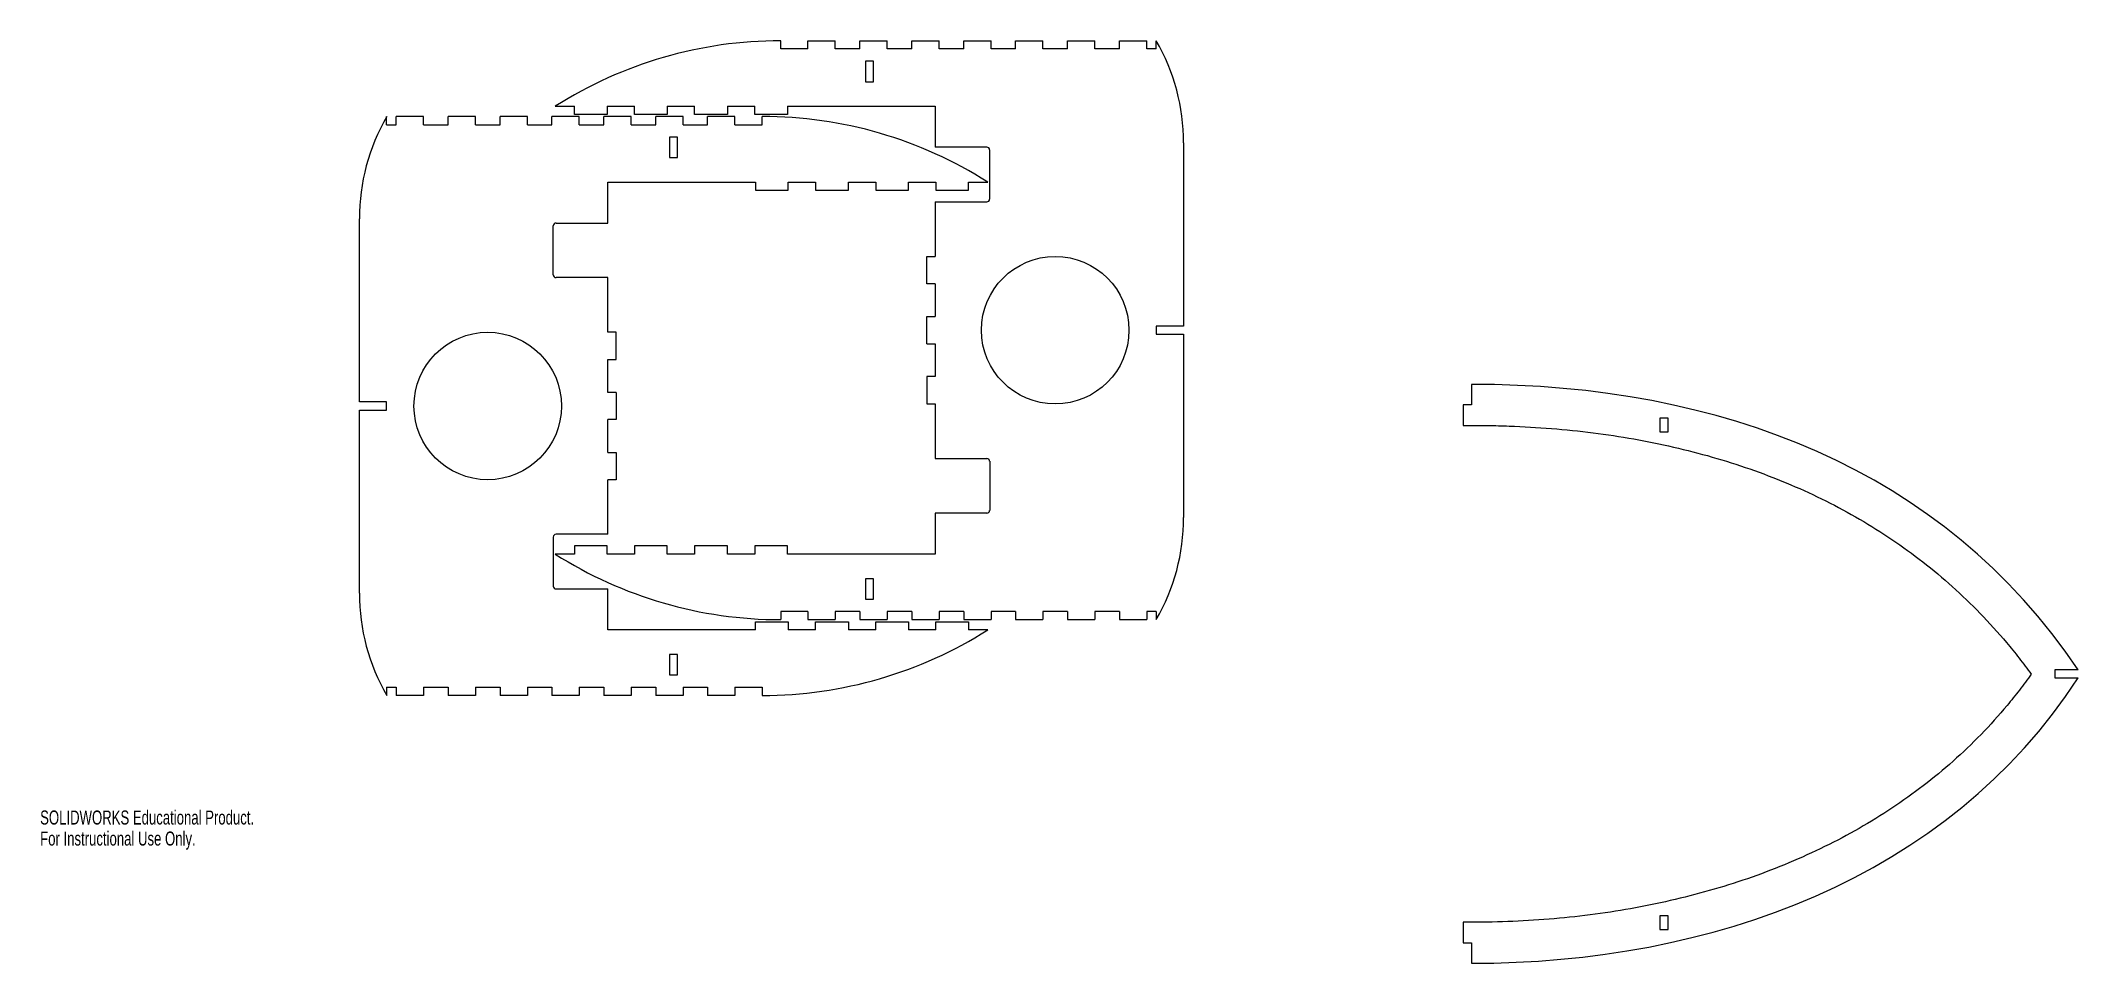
# Model space of a CAD drawing. Header units: inches. Extents: x 0 to 29.4, y -1.6 to 11.7.
import ezdxf

# ---------------------------------------------------------------- set-up
doc = ezdxf.new("R2010")
doc.units = ezdxf.units.IN
doc.header["$MEASUREMENT"] = 0
doc.styles.add('SLDTEXTSTYLE0', font='TXT', dxfattribs={"width": 0.7})

msp = doc.modelspace()

# ---------------------------------------------------------------- linework, layer by layer
at = {"color": 7, "linetype": 'Continuous', "lineweight": 25}
for p, q in [((10.672, 11.544), (10.672, 11.662)), ((11.065, 11.544), (10.672, 11.544)), ((11.065, 11.544), (11.065, 11.662)), ((11.065, 11.662), (11.459, 11.662)), ((11.459, 11.544), (11.459, 11.662)), ((11.813, 11.544), (11.459, 11.544)), ((11.813, 11.544), (11.813, 11.662)), ((11.813, 11.662), (12.207, 11.662)), ((12.207, 11.544), (12.207, 11.662)), ((12.562, 11.544), (12.207, 11.544)), ((12.562, 11.544), (12.562, 11.662)), ((12.562, 11.662), (12.955, 11.662)), ((12.955, 11.544), (12.955, 11.662)), ((13.31, 11.544), (12.955, 11.544)), ((13.31, 11.544), (13.31, 11.662)), ((13.31, 11.662), (13.703, 11.662)), ((13.703, 11.544), (13.703, 11.662)), ((14.058, 11.544), (13.703, 11.544)), ((14.058, 11.544), (14.058, 11.662)), ((14.058, 11.662), (14.451, 11.662)), ((14.451, 11.544), (14.451, 11.662)), ((14.806, 11.544), (14.451, 11.544)), ((14.806, 11.544), (14.806, 11.662)), ((14.806, 11.662), (15.199, 11.662)), ((15.199, 11.544), (15.199, 11.662)), ((15.554, 11.544), (15.199, 11.544)), ((15.554, 11.544), (15.554, 11.662)), ((15.554, 11.662), (15.947, 11.662)), ((15.947, 11.544), (15.947, 11.662)), ((16.085, 11.544), (15.947, 11.544)), ((16.085, 11.544), (16.085, 11.662)), ((12.01, 11.367), (11.892, 11.367)), ((11.892, 11.367), (11.892, 11.072)), ((12.01, 11.072), (12.01, 11.367)), ((11.892, 11.072), (12.01, 11.072)), ((7.424, 10.717), (7.699, 10.717)), ((7.699, 10.599), (7.699, 10.717)), ((8.172, 10.599), (7.699, 10.599)), ((8.172, 10.717), (8.565, 10.717)), ((8.172, 10.717), (8.172, 10.599)), ((8.565, 10.599), (8.565, 10.717)), ((9.038, 10.599), (8.565, 10.599)), ((9.038, 10.717), (9.432, 10.717)), ((9.038, 10.717), (9.038, 10.599)), ((9.432, 10.599), (9.432, 10.717)), ((9.904, 10.599), (9.432, 10.599)), ((9.904, 10.717), (10.298, 10.717)), ((9.904, 10.717), (9.904, 10.599)), ((10.298, 10.599), (10.298, 10.717)), ((10.77, 10.599), (10.298, 10.599)), ((10.77, 10.717), (12.896, 10.717)), ((10.77, 10.717), (10.77, 10.599)), ((12.896, 10.717), (12.896, 10.127)), ((4.993, 10.451), (4.993, 10.57)), ((4.993, 10.451), (5.131, 10.451)), ((5.131, 10.451), (5.131, 10.57)), ((5.525, 10.57), (5.131, 10.57)), ((5.525, 10.451), (5.525, 10.57)), ((5.525, 10.451), (5.879, 10.451)), ((5.879, 10.451), (5.879, 10.57)), ((6.273, 10.57), (5.879, 10.57)), ((6.273, 10.451), (6.273, 10.57)), ((6.273, 10.451), (6.627, 10.451)), ((6.627, 10.451), (6.627, 10.57)), ((7.021, 10.57), (6.627, 10.57)), ((7.021, 10.451), (7.021, 10.57)), ((7.021, 10.451), (7.375, 10.451)), ((7.375, 10.451), (7.375, 10.57)), ((7.769, 10.57), (7.375, 10.57)), ((7.769, 10.451), (7.769, 10.57)), ((7.769, 10.451), (8.123, 10.451)), ((8.123, 10.451), (8.123, 10.57)), ((8.517, 10.57), (8.123, 10.57)), ((8.517, 10.451), (8.517, 10.57)), ((8.517, 10.451), (8.871, 10.451)), ((8.871, 10.451), (8.871, 10.57)), ((9.265, 10.57), (8.871, 10.57)), ((9.265, 10.451), (9.265, 10.57)), ((9.265, 10.451), (9.619, 10.451)), ((9.619, 10.451), (9.619, 10.57)), ((10.013, 10.57), (9.619, 10.57)), ((10.013, 10.451), (10.013, 10.57)), ((10.013, 10.451), (10.407, 10.451)), ((10.407, 10.451), (10.407, 10.57)), ((9.068, 10.274), (9.068, 9.979)), ((9.186, 10.274), (9.068, 10.274)), ((9.186, 9.979), (9.186, 10.274)), ((13.644, 10.127), (12.896, 10.127)), ((13.684, 9.379), (13.684, 10.088)), ((16.479, 10.189), (16.479, 7.548)), ((9.068, 9.979), (9.186, 9.979)), ((8.182, 9.625), (10.308, 9.625)), ((8.182, 9.034), (8.182, 9.625)), ((10.308, 9.625), (10.308, 9.507)), ((10.308, 9.507), (10.781, 9.507)), ((10.781, 9.625), (11.175, 9.625)), ((10.781, 9.507), (10.781, 9.625)), ((11.175, 9.625), (11.175, 9.507)), ((11.175, 9.507), (11.647, 9.507)), ((11.647, 9.625), (12.041, 9.625)), ((11.647, 9.507), (11.647, 9.625)), ((12.041, 9.625), (12.041, 9.507)), ((12.041, 9.507), (12.513, 9.507)), ((12.513, 9.625), (12.907, 9.625)), ((12.513, 9.507), (12.513, 9.625)), ((12.907, 9.625), (12.907, 9.507)), ((12.907, 9.507), (13.379, 9.507)), ((13.379, 9.625), (13.655, 9.625)), ((13.379, 9.507), (13.379, 9.625)), ((12.896, 9.34), (12.896, 8.552)), ((12.896, 9.34), (13.644, 9.34)), ((4.6, 6.455), (4.6, 9.096)), ((7.395, 8.286), (7.395, 8.995)), ((7.434, 9.034), (8.182, 9.034)), ((12.778, 8.158), (12.778, 8.552)), ((12.778, 8.552), (12.896, 8.552)), ((8.182, 8.247), (7.434, 8.247)), ((8.182, 7.459), (8.182, 8.247)), ((12.896, 8.158), (12.778, 8.158)), ((12.896, 8.158), (12.896, 7.686)), ((12.778, 7.292), (12.778, 7.686)), ((12.778, 7.686), (12.896, 7.686)), ((8.301, 7.459), (8.182, 7.459)), ((8.301, 7.066), (8.301, 7.459)), ((16.479, 7.548), (16.085, 7.548)), ((16.085, 7.548), (16.085, 7.43)), ((16.085, 7.43), (16.479, 7.43)), ((16.479, 7.43), (16.479, 4.789)), ((8.182, 7.066), (8.301, 7.066)), ((8.182, 6.593), (8.182, 7.066)), ((12.778, 7.292), (12.896, 7.292)), ((12.896, 7.292), (12.896, 6.82)), ((12.778, 6.82), (12.778, 6.426)), ((12.896, 6.82), (12.778, 6.82)), ((8.301, 6.593), (8.182, 6.593)), ((8.301, 6.593), (8.301, 6.2)), ((20.626, 6.708), (20.626, 6.413)), ((4.993, 6.455), (4.6, 6.455)), ((4.6, 6.337), (4.993, 6.337)), ((4.6, 3.696), (4.6, 6.337)), ((4.993, 6.337), (4.993, 6.455)), ((8.301, 6.2), (8.182, 6.2)), ((8.182, 5.727), (8.182, 6.2)), ((12.778, 6.426), (12.896, 6.426)), ((12.896, 6.426), (12.896, 5.639)), ((20.508, 6.413), (20.508, 6.117)), ((20.626, 6.413), (20.508, 6.413)), ((23.461, 6.22), (23.343, 6.22)), ((23.343, 6.22), (23.343, 6.023)), ((23.461, 6.023), (23.461, 6.22)), ((20.508, 6.117), (20.626, 6.117)), ((23.343, 6.023), (23.461, 6.023)), ((8.182, 5.727), (8.301, 5.727)), ((8.301, 5.727), (8.301, 5.333)), ((12.896, 5.639), (13.644, 5.639)), ((13.684, 5.599), (13.684, 4.891)), ((8.301, 5.333), (8.182, 5.333)), ((8.182, 4.546), (8.182, 5.333)), ((12.896, 4.851), (12.896, 4.261)), ((13.644, 4.851), (12.896, 4.851)), ((7.395, 4.507), (7.395, 3.798)), ((8.182, 4.546), (7.434, 4.546)), ((7.699, 4.261), (7.424, 4.261)), ((7.699, 4.379), (7.699, 4.261)), ((8.172, 4.379), (7.699, 4.379)), ((8.172, 4.261), (8.172, 4.379)), ((8.565, 4.261), (8.172, 4.261)), ((8.565, 4.379), (8.565, 4.261)), ((9.038, 4.379), (8.565, 4.379)), ((9.038, 4.261), (9.038, 4.379)), ((9.432, 4.261), (9.038, 4.261)), ((9.432, 4.379), (9.432, 4.261)), ((9.904, 4.379), (9.432, 4.379)), ((9.904, 4.261), (9.904, 4.379)), ((10.298, 4.261), (9.904, 4.261)), ((10.298, 4.379), (10.298, 4.261)), ((10.77, 4.379), (10.298, 4.379)), ((10.77, 4.261), (10.77, 4.379)), ((12.896, 4.261), (10.77, 4.261)), ((12.01, 3.906), (11.892, 3.906)), ((11.892, 3.906), (11.892, 3.611)), ((12.01, 3.611), (12.01, 3.906)), ((7.434, 3.759), (8.182, 3.759)), ((8.182, 3.168), (8.182, 3.759)), ((11.892, 3.611), (12.01, 3.611)), ((10.308, 3.168), (10.308, 3.286)), ((10.308, 3.286), (10.781, 3.286)), ((11.065, 3.434), (10.672, 3.434)), ((10.672, 3.434), (10.672, 3.316)), ((10.781, 3.286), (10.781, 3.168)), ((11.065, 3.434), (11.065, 3.316)), ((11.065, 3.316), (11.459, 3.316)), ((11.175, 3.168), (11.175, 3.286)), ((11.175, 3.286), (11.647, 3.286)), ((11.813, 3.434), (11.459, 3.434)), ((11.459, 3.434), (11.459, 3.316)), ((11.647, 3.286), (11.647, 3.168)), ((11.813, 3.434), (11.813, 3.316)), ((11.813, 3.316), (12.207, 3.316)), ((12.041, 3.168), (12.041, 3.286)), ((12.041, 3.286), (12.513, 3.286)), ((12.562, 3.434), (12.207, 3.434)), ((12.207, 3.434), (12.207, 3.316)), ((12.513, 3.286), (12.513, 3.168)), ((12.562, 3.434), (12.562, 3.316)), ((12.562, 3.316), (12.955, 3.316)), ((12.907, 3.168), (12.907, 3.286)), ((12.907, 3.286), (13.379, 3.286)), ((13.31, 3.434), (12.955, 3.434)), ((12.955, 3.434), (12.955, 3.316)), ((13.31, 3.434), (13.31, 3.316)), ((13.31, 3.316), (13.703, 3.316)), ((13.379, 3.286), (13.379, 3.168)), ((14.058, 3.434), (13.703, 3.434)), ((13.703, 3.434), (13.703, 3.316)), ((14.058, 3.434), (14.058, 3.316)), ((14.058, 3.316), (14.451, 3.316)), ((14.806, 3.434), (14.451, 3.434)), ((14.451, 3.434), (14.451, 3.316)), ((14.806, 3.434), (14.806, 3.316)), ((14.806, 3.316), (15.199, 3.316)), ((15.554, 3.434), (15.199, 3.434)), ((15.199, 3.434), (15.199, 3.316)), ((15.554, 3.434), (15.554, 3.316)), ((15.554, 3.316), (15.947, 3.316)), ((16.085, 3.434), (15.947, 3.434)), ((15.947, 3.434), (15.947, 3.316)), ((16.085, 3.434), (16.085, 3.316)), ((10.308, 3.168), (8.182, 3.168)), ((11.175, 3.168), (10.781, 3.168)), ((12.041, 3.168), (11.647, 3.168)), ((12.907, 3.168), (12.513, 3.168)), ((13.655, 3.168), (13.379, 3.168)), ((9.186, 2.814), (9.068, 2.814)), ((9.068, 2.814), (9.068, 2.518)), ((9.186, 2.518), (9.186, 2.814)), ((9.068, 2.518), (9.186, 2.518)), ((29.37, 2.594), (29.036, 2.594)), ((29.036, 2.594), (29.036, 2.476)), ((29.036, 2.476), (29.371, 2.476)), ((4.993, 2.341), (5.131, 2.341)), ((4.993, 2.341), (4.993, 2.223)), ((5.131, 2.341), (5.131, 2.223)), ((5.525, 2.223), (5.131, 2.223)), ((5.525, 2.341), (5.879, 2.341)), ((5.525, 2.341), (5.525, 2.223)), ((5.879, 2.341), (5.879, 2.223)), ((6.273, 2.223), (5.879, 2.223)), ((6.273, 2.341), (6.627, 2.341)), ((6.273, 2.341), (6.273, 2.223)), ((6.627, 2.341), (6.627, 2.223)), ((7.021, 2.223), (6.627, 2.223)), ((7.021, 2.341), (7.375, 2.341)), ((7.021, 2.341), (7.021, 2.223)), ((7.375, 2.341), (7.375, 2.223)), ((7.769, 2.223), (7.375, 2.223)), ((7.769, 2.341), (8.123, 2.341)), ((7.769, 2.341), (7.769, 2.223)), ((8.123, 2.341), (8.123, 2.223)), ((8.517, 2.223), (8.123, 2.223)), ((8.517, 2.341), (8.871, 2.341)), ((8.517, 2.341), (8.517, 2.223)), ((8.871, 2.341), (8.871, 2.223)), ((9.265, 2.223), (8.871, 2.223)), ((9.265, 2.341), (9.619, 2.341)), ((9.265, 2.341), (9.265, 2.223)), ((9.619, 2.341), (9.619, 2.223)), ((10.013, 2.223), (9.619, 2.223)), ((10.013, 2.341), (10.407, 2.341)), ((10.013, 2.341), (10.013, 2.223)), ((10.407, 2.341), (10.407, 2.223)), ((20.508, -1.048), (20.508, -1.343)), ((20.626, -1.048), (20.508, -1.048)), ((23.461, -0.953), (23.343, -0.953)), ((23.343, -0.953), (23.343, -1.15)), ((23.343, -1.15), (23.461, -1.15)), ((23.461, -1.15), (23.461, -0.953)), ((20.508, -1.343), (20.626, -1.343)), ((20.626, -1.343), (20.626, -1.639))]:
    msp.add_line(p, q, dxfattribs=at)
for centre in [(14.628, 7.489), (6.45, 6.396)]:
    msp.add_circle(centre, 1.063, dxfattribs=at)
for centre, radius, start, end in [((10.672, 5.607), 6.055, 90, 122.4404), ((13.526, 10.189), 2.953, 0, 29.9264), ((7.553, 9.096), 2.953, 150.0736, 180), ((10.407, 4.515), 6.055, 57.5596, 90), ((13.644, 10.088), 0.0394, 0, 90), ((13.644, 9.379), 0.0394, 270, 0), ((7.434, 8.995), 0.0394, 90, 180), ((7.434, 8.286), 0.0394, 180, 270), ((13.644, 5.599), 0.0394, 0, 90), ((13.644, 4.891), 0.0394, 270, 0), ((13.526, 4.789), 2.953, 330.0736, 0), ((7.434, 4.507), 0.0394, 90, 180), ((10.672, 9.371), 6.055, 237.5596, 270), ((7.553, 3.696), 2.953, 180, 209.9264), ((7.434, 3.798), 0.0394, 180, 270), ((10.407, 8.278), 6.055, 270, 302.4404)]:
    msp.add_arc(centre, radius, start, end, dxfattribs=at)
for points in [[(29.37, 2.594), (27.425, 5.495), (24.202, 6.708), (20.626, 6.708)], [(20.626, -1.639), (24.074, -1.639), (27.487, -0.425), (29.371, 2.476)]]:
    msp.add_open_spline(points, degree=3, dxfattribs=at)
for points, knots in [([(20.626, 6.117), (20.73, 6.117), (20.938, 6.115), (21.349, 6.102), (21.857, 6.07), (22.455, 6.005), (23.235, 5.882), (24.176, 5.659), (25.241, 5.28), (26.233, 4.784), (26.994, 4.271), (27.56, 3.798), (27.963, 3.411), (28.279, 3.061), (28.52, 2.763), (28.637, 2.608), (28.694, 2.53)], [0, 0, 0, 0, 0.030008, 0.0600161, 0.1200321, 0.1800482, 0.2400643, 0.3600964, 0.4801286, 0.6001607, 0.7201928, 0.7802089, 0.840225, 0.900241, 0.9302491, 0.9602571, 0.9602571, 0.9602571, 0.9602571]), ([(28.694, 2.53), (28.639, 2.452), (28.525, 2.299), (28.288, 2.004), (27.975, 1.656), (27.571, 1.27), (27, 0.799), (26.226, 0.286), (25.214, -0.21), (24.133, -0.59), (22.998, -0.857), (22.019, -0.988), (21.226, -1.039), (20.826, -1.048), (20.626, -1.048)], [0, 0, 0, 0, 0.0299917, 0.0599835, 0.1199669, 0.1799504, 0.2399339, 0.3599008, 0.4798677, 0.5998347, 0.7198016, 0.8397686, 0.899752, 0.9597355, 0.9597355, 0.9597355, 0.9597355])]:
    msp.add_open_spline(points, degree=3, knots=knots, dxfattribs=at)

# ---------------------------------------------------------------- texts
at = {"color": 7, "linetype": 'Continuous', "char_height": 0.20229, "attachment_point": 1, "style": 'SLDTEXTSTYLE0'}
for s, insert in [('SOLIDWORKS Educational Product.', (0, 0.564)), ('For Instructional Use Only.', (0, 0.261))]:
    msp.add_mtext(s, dxfattribs=dict(at, insert=insert))

doc.saveas('drawing.dxf')
